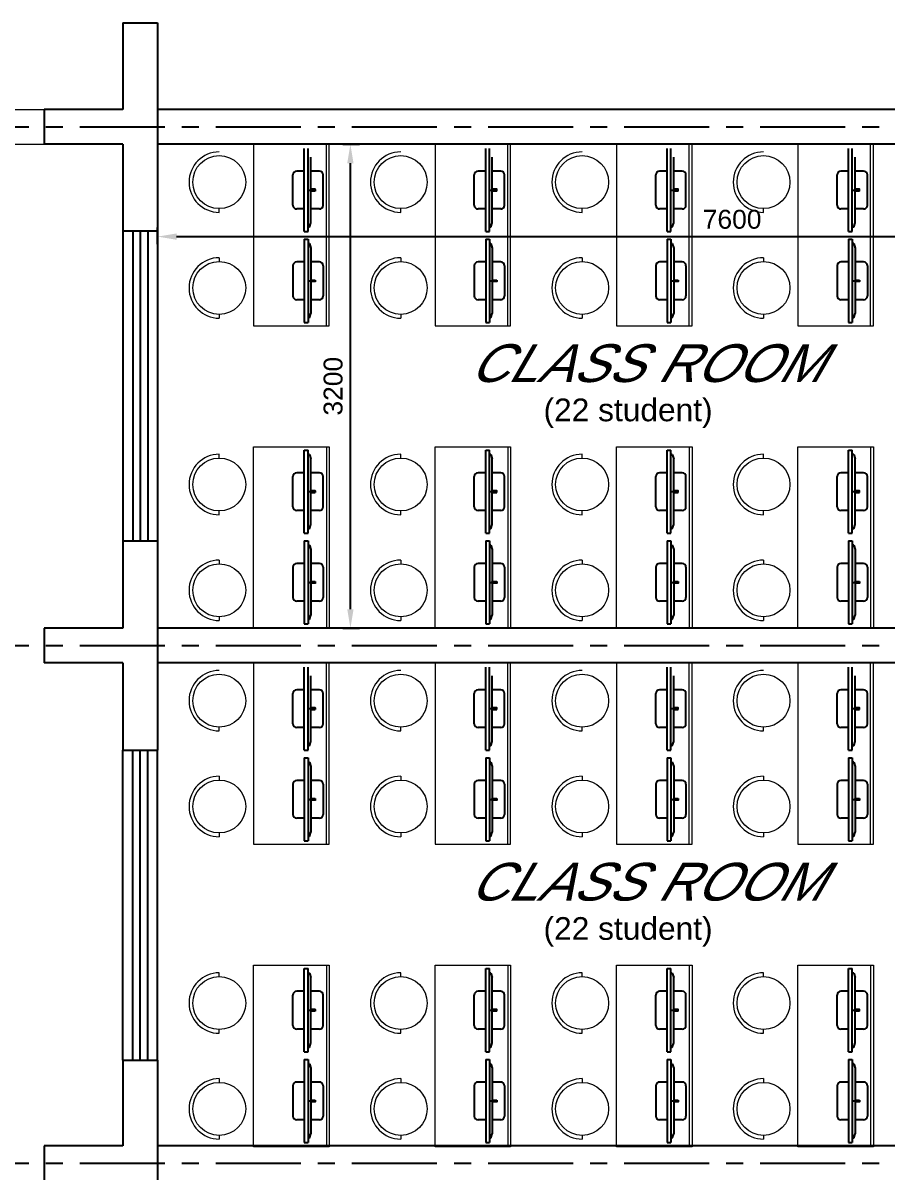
# Model space of a CAD drawing. Extents: x 348043 to 758301, y 133827 to 256568.
# Drawn here: x 584202 to 589917, y 172321 to 179921 of the extents above; entities that cross this region are included whole.
import ezdxf

# ---------------------------------------------------------------- set-up
doc = ezdxf.new("R2010")
doc.units = 0
doc.header["$LTSCALE"] = 900
doc.header["$MEASUREMENT"] = 0
doc.header["$PDMODE"] = 34
doc.linetypes.add('CENTER', pattern=[2, 1.25, -0.25, 0.25, -0.25])
doc.layers.get('DEFPOINTS').update_dxf_attribs({"color": 3, "linetype": 'CONTINUOUS'})
for name, color, linetype in [('2', 7, 'CONTINUOUS'), ('door', 163, 'CONTINUOUS'), ('TEXT', 2, 'CONTINUOUS')]:
    doc.layers.add(name, color=color, linetype=linetype)
doc.styles.add('ROMANS', font='arial.ttf')
doc.dimstyles.new('MSADIM', dxfattribs={"dimscale": 50, "dimtxt": 2.5, "dimasz": 2.5, "dimexe": 1.2, "dimexo": 1, "dimgap": 1, "dimtad": 1, "dimdec": 0, "dimzin": 1, "dimdsep": 46, "dimtxsty": 'ROMANS', "dimcen": 0, "dimclrd": 3, "dimclrt": 6, "dimadec": 0, "dimazin": 0, "dimtfac": 1, "dimtdec": 0, "dimtofl": 0, "dimtmove": 0, "dimatfit": 3, "dimfxl": 1, "dimtvp": 0.1, "dimtolj": 1, "dimtzin": 1, "dimarcsym": 0})

# ---------------------------------------------------------------- blocks, each defined once
blk = doc.blocks.new('*D118')
at = {"layer": 'DEFPOINTS', "color": 0, "lineweight": 50, "ltscale": 1.25}
for p in [(592692.8, 178508), (585092.8, 177520.9), (592692.8, 177520.9)]:
    blk.add_point(p, dxfattribs=at)
at = {"layer": 'door', "color": 0, "lineweight": -2, "ltscale": 1.25}
for p, q in [((585092.8, 178458), (585092.8, 178568)), ((592692.8, 178458), (592692.8, 178568))]:
    blk.add_line(p, q, dxfattribs=at)
at = {"layer": 'door', "color": 3, "lineweight": -2, "ltscale": 1.25}
blk.add_line((585217.8, 178508), (592567.8, 178508), dxfattribs=at)
at = {"layer": 'door', "color": 3, "lineweight": 50, "ltscale": 1.25}
for points in [[(585217.8, 178528.8), (585217.8, 178487.2), (585092.8, 178508)], [(592567.8, 178528.8), (592567.8, 178487.2), (592692.8, 178508)]]:
    blk.add_solid(points, dxfattribs=at)
at = {"layer": 'door', "color": 6, "lineweight": 50, "ltscale": 1.25, "insert": (588892.8, 178621.8), "char_height": 125, "attachment_point": 5, "style": 'ROMANS'}
blk.add_mtext('\\A1;7600', dxfattribs=at)
blk = doc.blocks.new('*D119')
at = {"layer": 'DEFPOINTS', "color": 0, "lineweight": 50, "ltscale": 1.25}
for p in [(586227.8, 179118.4), (586368, 179118.4), (586227.8, 175918.4)]:
    blk.add_point(p, dxfattribs=at)
at = {"layer": 'door', "color": 0, "lineweight": -2, "ltscale": 1.25}
for p, q in [((586318, 179118.4), (586428, 179118.4)), ((586318, 175918.4), (586428, 175918.4))]:
    blk.add_line(p, q, dxfattribs=at)
at = {"layer": 'door', "color": 3, "lineweight": -2, "ltscale": 1.25}
blk.add_line((586368, 176043.4), (586368, 178993.4), dxfattribs=at)
at = {"layer": 'door', "color": 3, "lineweight": 50, "ltscale": 1.25}
for points in [[(586347.2, 178993.4), (586388.8, 178993.4), (586368, 179118.4)], [(586347.2, 176043.4), (586388.8, 176043.4), (586368, 175918.4)]]:
    blk.add_solid(points, dxfattribs=at)
at = {"layer": 'door', "color": 6, "lineweight": 50, "ltscale": 1.25, "insert": (586254.1, 177518.4), "char_height": 125, "attachment_point": 5, "rotation": 90, "style": 'ROMANS'}
blk.add_mtext('\\A1;3200', dxfattribs=at)

msp = doc.modelspace()

# ---------------------------------------------------------------- linework, layer by layer
at = {"layer": '2', "color": 30, "linetype": 'Continuous'}
for p, q in [((586062.9, 178540.7), (586062.9, 179090.7)), ((586087.6, 178540.7), (586087.6, 179090.7)), ((587262.9, 178540.7), (587262.9, 179090.7)), ((587287.6, 178540.7), (587287.6, 179090.7)), ((588462.9, 178540.7), (588462.9, 179090.7)), ((588487.6, 178540.7), (588487.6, 179090.7)), ((589662.9, 178540.7), (589662.9, 179090.7)), ((589687.6, 178540.7), (589687.6, 179090.7)), ((586106.2, 178599), (586106.2, 179032.4)), ((587306.2, 178599), (587306.2, 179032.4)), ((588506.2, 178599), (588506.2, 179032.4)), ((589706.2, 178599), (589706.2, 179032.4)), ((585987.6, 178715.7), (585987.6, 178915.7)), ((586062.9, 178940.7), (586012.6, 178940.7)), ((586162.6, 178940.7), (586106.2, 178940.7)), ((586187.6, 178715.7), (586187.6, 178915.7)), ((587187.6, 178715.7), (587187.6, 178915.7)), ((587262.9, 178940.7), (587212.6, 178940.7)), ((587362.6, 178940.7), (587306.2, 178940.7)), ((587387.6, 178715.7), (587387.6, 178915.7)), ((588387.6, 178715.7), (588387.6, 178915.7)), ((588462.9, 178940.7), (588412.6, 178940.7)), ((588562.6, 178940.7), (588506.2, 178940.7)), ((588587.6, 178715.7), (588587.6, 178915.7)), ((589587.6, 178715.7), (589587.6, 178915.7)), ((589662.9, 178940.7), (589612.6, 178940.7)), ((589762.6, 178940.7), (589706.2, 178940.7)), ((589787.6, 178715.7), (589787.6, 178915.7)), ((586087.6, 178815.7), (586140.8, 178815.7)), ((586087.6, 178690.7), (586087.6, 178815.7)), ((587287.6, 178815.7), (587340.8, 178815.7)), ((587287.6, 178690.7), (587287.6, 178815.7)), ((588487.6, 178815.7), (588540.8, 178815.7)), ((588487.6, 178690.7), (588487.6, 178815.7)), ((589687.6, 178815.7), (589740.8, 178815.7)), ((589687.6, 178690.7), (589687.6, 178815.7)), ((586062.9, 178690.7), (586012.6, 178690.7)), ((586162.6, 178690.7), (586106.2, 178690.7)), ((587262.9, 178690.7), (587212.6, 178690.7)), ((587362.6, 178690.7), (587306.2, 178690.7)), ((588462.9, 178690.7), (588412.6, 178690.7)), ((588562.6, 178690.7), (588506.2, 178690.7)), ((589662.9, 178690.7), (589612.6, 178690.7)), ((589762.6, 178690.7), (589706.2, 178690.7)), ((586062.9, 178540.7), (586087.6, 178540.7)), ((586096.9, 178569.9), (586087.6, 178569.9)), ((586096.9, 178569.9), (586106.2, 178599)), ((587262.9, 178540.7), (587287.6, 178540.7)), ((587296.9, 178569.9), (587287.6, 178569.9)), ((587296.9, 178569.9), (587306.2, 178599)), ((588462.9, 178540.7), (588487.6, 178540.7)), ((588496.9, 178569.9), (588487.6, 178569.9)), ((588496.9, 178569.9), (588506.2, 178599)), ((589662.9, 178540.7), (589687.6, 178540.7)), ((589696.9, 178569.9), (589687.6, 178569.9)), ((589696.9, 178569.9), (589706.2, 178599)), ((586062.9, 178490.7), (586062.9, 177940.7)), ((586062.9, 178490.7), (586087.6, 178490.7)), ((586087.6, 178490.7), (586087.6, 177940.7)), ((586096.9, 178461.6), (586087.6, 178461.6)), ((586096.9, 178461.6), (586106.2, 178432.4)), ((587262.9, 178490.7), (587262.9, 177940.7)), ((587262.9, 178490.7), (587287.6, 178490.7)), ((587287.6, 178490.7), (587287.6, 177940.7)), ((587296.9, 178461.6), (587287.6, 178461.6)), ((587296.9, 178461.6), (587306.2, 178432.4)), ((588462.9, 178490.7), (588462.9, 177940.7)), ((588462.9, 178490.7), (588487.6, 178490.7)), ((588487.6, 178490.7), (588487.6, 177940.7)), ((588496.9, 178461.6), (588487.6, 178461.6)), ((588496.9, 178461.6), (588506.2, 178432.4)), ((589662.9, 178490.7), (589662.9, 177940.7)), ((589662.9, 178490.7), (589687.6, 178490.7)), ((589687.6, 178490.7), (589687.6, 177940.7)), ((589696.9, 178461.6), (589687.6, 178461.6)), ((589696.9, 178461.6), (589706.2, 178432.4)), ((586106.2, 178432.4), (586106.2, 177999)), ((587306.2, 178432.4), (587306.2, 177999)), ((588506.2, 178432.4), (588506.2, 177999)), ((589706.2, 178432.4), (589706.2, 177999)), ((585987.6, 178315.7), (585987.6, 178115.7)), ((586062.9, 178340.7), (586012.6, 178340.7)), ((586087.6, 178340.7), (586087.6, 178215.7)), ((586162.6, 178340.7), (586106.2, 178340.7)), ((586187.6, 178315.7), (586187.6, 178115.7)), ((587187.6, 178315.7), (587187.6, 178115.7)), ((587262.9, 178340.7), (587212.6, 178340.7)), ((587287.6, 178340.7), (587287.6, 178215.7)), ((587362.6, 178340.7), (587306.2, 178340.7)), ((587387.6, 178315.7), (587387.6, 178115.7)), ((588387.6, 178315.7), (588387.6, 178115.7)), ((588462.9, 178340.7), (588412.6, 178340.7)), ((588487.6, 178340.7), (588487.6, 178215.7)), ((588562.6, 178340.7), (588506.2, 178340.7)), ((588587.6, 178315.7), (588587.6, 178115.7)), ((589587.6, 178315.7), (589587.6, 178115.7)), ((589662.9, 178340.7), (589612.6, 178340.7)), ((589687.6, 178340.7), (589687.6, 178215.7)), ((589762.6, 178340.7), (589706.2, 178340.7)), ((589787.6, 178315.7), (589787.6, 178115.7)), ((586087.6, 178215.7), (586140.8, 178215.7)), ((587287.6, 178215.7), (587340.8, 178215.7)), ((588487.6, 178215.7), (588540.8, 178215.7)), ((589687.6, 178215.7), (589740.8, 178215.7)), ((586062.9, 178090.7), (586012.6, 178090.7)), ((586162.6, 178090.7), (586106.2, 178090.7)), ((587262.9, 178090.7), (587212.6, 178090.7)), ((587362.6, 178090.7), (587306.2, 178090.7)), ((588462.9, 178090.7), (588412.6, 178090.7)), ((588562.6, 178090.7), (588506.2, 178090.7)), ((589662.9, 178090.7), (589612.6, 178090.7)), ((589762.6, 178090.7), (589706.2, 178090.7)), ((586096.9, 177969.9), (586106.2, 177999)), ((587296.9, 177969.9), (587306.2, 177999)), ((588496.9, 177969.9), (588506.2, 177999)), ((589696.9, 177969.9), (589706.2, 177999)), ((586062.9, 177940.7), (586087.6, 177940.7)), ((586096.9, 177969.9), (586087.6, 177969.9)), ((587262.9, 177940.7), (587287.6, 177940.7)), ((587296.9, 177969.9), (587287.6, 177969.9)), ((588462.9, 177940.7), (588487.6, 177940.7)), ((588496.9, 177969.9), (588487.6, 177969.9)), ((589662.9, 177940.7), (589687.6, 177940.7)), ((589696.9, 177969.9), (589687.6, 177969.9)), ((586062.9, 176546.1), (586062.9, 177096.1)), ((586062.9, 177096.1), (586087.6, 177096.1)), ((586087.6, 176546.1), (586087.6, 177096.1)), ((587262.9, 176546.1), (587262.9, 177096.1)), ((587262.9, 177096.1), (587287.6, 177096.1)), ((587287.6, 176546.1), (587287.6, 177096.1)), ((588462.9, 176546.1), (588462.9, 177096.1)), ((588462.9, 177096.1), (588487.6, 177096.1)), ((588487.6, 176546.1), (588487.6, 177096.1)), ((589662.9, 176546.1), (589662.9, 177096.1)), ((589662.9, 177096.1), (589687.6, 177096.1)), ((589687.6, 176546.1), (589687.6, 177096.1)), ((586096.9, 177067), (586087.6, 177067)), ((586096.9, 177067), (586106.2, 177037.8)), ((586106.2, 176604.4), (586106.2, 177037.8)), ((587296.9, 177067), (587287.6, 177067)), ((587296.9, 177067), (587306.2, 177037.8)), ((587306.2, 176604.4), (587306.2, 177037.8)), ((588496.9, 177067), (588487.6, 177067)), ((588496.9, 177067), (588506.2, 177037.8)), ((588506.2, 176604.4), (588506.2, 177037.8)), ((589696.9, 177067), (589687.6, 177067)), ((589696.9, 177067), (589706.2, 177037.8)), ((589706.2, 176604.4), (589706.2, 177037.8)), ((586062.9, 176946.1), (586012.6, 176946.1)), ((586162.6, 176946.1), (586106.2, 176946.1)), ((587262.9, 176946.1), (587212.6, 176946.1)), ((587362.6, 176946.1), (587306.2, 176946.1)), ((588462.9, 176946.1), (588412.6, 176946.1)), ((588562.6, 176946.1), (588506.2, 176946.1)), ((589662.9, 176946.1), (589612.6, 176946.1)), ((589762.6, 176946.1), (589706.2, 176946.1)), ((585987.6, 176721.1), (585987.6, 176921.1)), ((586187.6, 176721.1), (586187.6, 176921.1)), ((587187.6, 176721.1), (587187.6, 176921.1)), ((587387.6, 176721.1), (587387.6, 176921.1)), ((588387.6, 176721.1), (588387.6, 176921.1)), ((588587.6, 176721.1), (588587.6, 176921.1)), ((589587.6, 176721.1), (589587.6, 176921.1)), ((589787.6, 176721.1), (589787.6, 176921.1)), ((586087.6, 176821.1), (586140.8, 176821.1)), ((586087.6, 176696.1), (586087.6, 176821.1)), ((587287.6, 176821.1), (587340.8, 176821.1)), ((587287.6, 176696.1), (587287.6, 176821.1)), ((588487.6, 176821.1), (588540.8, 176821.1)), ((588487.6, 176696.1), (588487.6, 176821.1)), ((589687.6, 176821.1), (589740.8, 176821.1)), ((589687.6, 176696.1), (589687.6, 176821.1)), ((586062.9, 176696.1), (586012.6, 176696.1)), ((586162.6, 176696.1), (586106.2, 176696.1)), ((587262.9, 176696.1), (587212.6, 176696.1)), ((587362.6, 176696.1), (587306.2, 176696.1)), ((588462.9, 176696.1), (588412.6, 176696.1)), ((588562.6, 176696.1), (588506.2, 176696.1)), ((589662.9, 176696.1), (589612.6, 176696.1)), ((589762.6, 176696.1), (589706.2, 176696.1)), ((586096.9, 176575.3), (586087.6, 176575.3)), ((586096.9, 176575.3), (586106.2, 176604.4)), ((587296.9, 176575.3), (587287.6, 176575.3)), ((587296.9, 176575.3), (587306.2, 176604.4)), ((588496.9, 176575.3), (588487.6, 176575.3)), ((588496.9, 176575.3), (588506.2, 176604.4)), ((589696.9, 176575.3), (589687.6, 176575.3)), ((589696.9, 176575.3), (589706.2, 176604.4)), ((586062.9, 176546.1), (586087.6, 176546.1)), ((586062.9, 176496.1), (586062.9, 175946.1)), ((586062.9, 176496.1), (586087.6, 176496.1)), ((586087.6, 176496.1), (586087.6, 175946.1)), ((587262.9, 176546.1), (587287.6, 176546.1)), ((587262.9, 176496.1), (587262.9, 175946.1)), ((587262.9, 176496.1), (587287.6, 176496.1)), ((587287.6, 176496.1), (587287.6, 175946.1)), ((588462.9, 176546.1), (588487.6, 176546.1)), ((588462.9, 176496.1), (588462.9, 175946.1)), ((588462.9, 176496.1), (588487.6, 176496.1)), ((588487.6, 176496.1), (588487.6, 175946.1)), ((589662.9, 176546.1), (589687.6, 176546.1)), ((589662.9, 176496.1), (589662.9, 175946.1)), ((589662.9, 176496.1), (589687.6, 176496.1)), ((589687.6, 176496.1), (589687.6, 175946.1)), ((586096.9, 176467), (586087.6, 176467)), ((586096.9, 176467), (586106.2, 176437.8)), ((586106.2, 176437.8), (586106.2, 176004.4)), ((587296.9, 176467), (587287.6, 176467)), ((587296.9, 176467), (587306.2, 176437.8)), ((587306.2, 176437.8), (587306.2, 176004.4)), ((588496.9, 176467), (588487.6, 176467)), ((588496.9, 176467), (588506.2, 176437.8)), ((588506.2, 176437.8), (588506.2, 176004.4)), ((589696.9, 176467), (589687.6, 176467)), ((589696.9, 176467), (589706.2, 176437.8)), ((589706.2, 176437.8), (589706.2, 176004.4)), ((585987.6, 176321.1), (585987.6, 176121.1)), ((586062.9, 176346.1), (586012.6, 176346.1)), ((586087.6, 176346.1), (586087.6, 176221.1)), ((586162.6, 176346.1), (586106.2, 176346.1)), ((586187.6, 176321.1), (586187.6, 176121.1)), ((587187.6, 176321.1), (587187.6, 176121.1)), ((587262.9, 176346.1), (587212.6, 176346.1)), ((587287.6, 176346.1), (587287.6, 176221.1)), ((587362.6, 176346.1), (587306.2, 176346.1)), ((587387.6, 176321.1), (587387.6, 176121.1)), ((588387.6, 176321.1), (588387.6, 176121.1)), ((588462.9, 176346.1), (588412.6, 176346.1)), ((588487.6, 176346.1), (588487.6, 176221.1)), ((588562.6, 176346.1), (588506.2, 176346.1)), ((588587.6, 176321.1), (588587.6, 176121.1)), ((589587.6, 176321.1), (589587.6, 176121.1)), ((589662.9, 176346.1), (589612.6, 176346.1)), ((589687.6, 176346.1), (589687.6, 176221.1)), ((589762.6, 176346.1), (589706.2, 176346.1)), ((589787.6, 176321.1), (589787.6, 176121.1)), ((586087.6, 176221.1), (586140.8, 176221.1)), ((587287.6, 176221.1), (587340.8, 176221.1)), ((588487.6, 176221.1), (588540.8, 176221.1)), ((589687.6, 176221.1), (589740.8, 176221.1)), ((586062.9, 176096.1), (586012.6, 176096.1)), ((586162.6, 176096.1), (586106.2, 176096.1)), ((587262.9, 176096.1), (587212.6, 176096.1)), ((587362.6, 176096.1), (587306.2, 176096.1)), ((588462.9, 176096.1), (588412.6, 176096.1)), ((588562.6, 176096.1), (588506.2, 176096.1)), ((589662.9, 176096.1), (589612.6, 176096.1)), ((589762.6, 176096.1), (589706.2, 176096.1)), ((586062.9, 175946.1), (586087.6, 175946.1)), ((586096.9, 175975.3), (586087.6, 175975.3)), ((586096.9, 175975.3), (586106.2, 176004.4)), ((587262.9, 175946.1), (587287.6, 175946.1)), ((587296.9, 175975.3), (587287.6, 175975.3)), ((587296.9, 175975.3), (587306.2, 176004.4)), ((588462.9, 175946.1), (588487.6, 175946.1)), ((588496.9, 175975.3), (588487.6, 175975.3)), ((588496.9, 175975.3), (588506.2, 176004.4)), ((589662.9, 175946.1), (589687.6, 175946.1)), ((589696.9, 175975.3), (589687.6, 175975.3)), ((589696.9, 175975.3), (589706.2, 176004.4)), ((586062.9, 175110.7), (586062.9, 175660.7)), ((586087.6, 175110.7), (586087.6, 175660.7)), ((587262.9, 175110.7), (587262.9, 175660.7)), ((587287.6, 175110.7), (587287.6, 175660.7)), ((588462.9, 175110.7), (588462.9, 175660.7)), ((588487.6, 175110.7), (588487.6, 175660.7)), ((589662.9, 175110.7), (589662.9, 175660.7)), ((589687.6, 175110.7), (589687.6, 175660.7)), ((586106.2, 175169), (586106.2, 175602.4)), ((587306.2, 175169), (587306.2, 175602.4)), ((588506.2, 175169), (588506.2, 175602.4)), ((589706.2, 175169), (589706.2, 175602.4)), ((585987.6, 175285.7), (585987.6, 175485.7)), ((586062.9, 175510.7), (586012.6, 175510.7)), ((586162.6, 175510.7), (586106.2, 175510.7)), ((586187.6, 175285.7), (586187.6, 175485.7)), ((587187.6, 175285.7), (587187.6, 175485.7)), ((587262.9, 175510.7), (587212.6, 175510.7)), ((587362.6, 175510.7), (587306.2, 175510.7)), ((587387.6, 175285.7), (587387.6, 175485.7)), ((588387.6, 175285.7), (588387.6, 175485.7)), ((588462.9, 175510.7), (588412.6, 175510.7)), ((588562.6, 175510.7), (588506.2, 175510.7)), ((588587.6, 175285.7), (588587.6, 175485.7)), ((589587.6, 175285.7), (589587.6, 175485.7)), ((589662.9, 175510.7), (589612.6, 175510.7)), ((589762.6, 175510.7), (589706.2, 175510.7)), ((589787.6, 175285.7), (589787.6, 175485.7)), ((586087.6, 175385.7), (586140.8, 175385.7)), ((586087.6, 175260.7), (586087.6, 175385.7)), ((587287.6, 175385.7), (587340.8, 175385.7)), ((587287.6, 175260.7), (587287.6, 175385.7)), ((588487.6, 175385.7), (588540.8, 175385.7)), ((588487.6, 175260.7), (588487.6, 175385.7)), ((589687.6, 175385.7), (589740.8, 175385.7)), ((589687.6, 175260.7), (589687.6, 175385.7)), ((586062.9, 175260.7), (586012.6, 175260.7)), ((586162.6, 175260.7), (586106.2, 175260.7)), ((587262.9, 175260.7), (587212.6, 175260.7)), ((587362.6, 175260.7), (587306.2, 175260.7)), ((588462.9, 175260.7), (588412.6, 175260.7)), ((588562.6, 175260.7), (588506.2, 175260.7)), ((589662.9, 175260.7), (589612.6, 175260.7)), ((589762.6, 175260.7), (589706.2, 175260.7)), ((586062.9, 175110.7), (586087.6, 175110.7)), ((586096.9, 175139.9), (586087.6, 175139.9)), ((586096.9, 175139.9), (586106.2, 175169)), ((587262.9, 175110.7), (587287.6, 175110.7)), ((587296.9, 175139.9), (587287.6, 175139.9)), ((587296.9, 175139.9), (587306.2, 175169)), ((588462.9, 175110.7), (588487.6, 175110.7)), ((588496.9, 175139.9), (588487.6, 175139.9)), ((588496.9, 175139.9), (588506.2, 175169)), ((589662.9, 175110.7), (589687.6, 175110.7)), ((589696.9, 175139.9), (589687.6, 175139.9)), ((589696.9, 175139.9), (589706.2, 175169)), ((586062.9, 175060.7), (586062.9, 174510.7)), ((586062.9, 175060.7), (586087.6, 175060.7)), ((586087.6, 175060.7), (586087.6, 174510.7)), ((586096.9, 175031.6), (586087.6, 175031.6)), ((586096.9, 175031.6), (586106.2, 175002.4)), ((587262.9, 175060.7), (587262.9, 174510.7)), ((587262.9, 175060.7), (587287.6, 175060.7)), ((587287.6, 175060.7), (587287.6, 174510.7)), ((587296.9, 175031.6), (587287.6, 175031.6)), ((587296.9, 175031.6), (587306.2, 175002.4)), ((588462.9, 175060.7), (588462.9, 174510.7)), ((588462.9, 175060.7), (588487.6, 175060.7)), ((588487.6, 175060.7), (588487.6, 174510.7)), ((588496.9, 175031.6), (588487.6, 175031.6)), ((588496.9, 175031.6), (588506.2, 175002.4)), ((589662.9, 175060.7), (589662.9, 174510.7)), ((589662.9, 175060.7), (589687.6, 175060.7)), ((589687.6, 175060.7), (589687.6, 174510.7)), ((589696.9, 175031.6), (589687.6, 175031.6)), ((589696.9, 175031.6), (589706.2, 175002.4)), ((586106.2, 175002.4), (586106.2, 174569)), ((587306.2, 175002.4), (587306.2, 174569)), ((588506.2, 175002.4), (588506.2, 174569)), ((589706.2, 175002.4), (589706.2, 174569)), ((585987.6, 174885.7), (585987.6, 174685.7)), ((586062.9, 174910.7), (586012.6, 174910.7)), ((586087.6, 174910.7), (586087.6, 174785.7)), ((586162.6, 174910.7), (586106.2, 174910.7)), ((586187.6, 174885.7), (586187.6, 174685.7)), ((587187.6, 174885.7), (587187.6, 174685.7)), ((587262.9, 174910.7), (587212.6, 174910.7)), ((587287.6, 174910.7), (587287.6, 174785.7)), ((587362.6, 174910.7), (587306.2, 174910.7)), ((587387.6, 174885.7), (587387.6, 174685.7)), ((588387.6, 174885.7), (588387.6, 174685.7)), ((588462.9, 174910.7), (588412.6, 174910.7)), ((588487.6, 174910.7), (588487.6, 174785.7)), ((588562.6, 174910.7), (588506.2, 174910.7)), ((588587.6, 174885.7), (588587.6, 174685.7)), ((589587.6, 174885.7), (589587.6, 174685.7)), ((589662.9, 174910.7), (589612.6, 174910.7)), ((589687.6, 174910.7), (589687.6, 174785.7)), ((589762.6, 174910.7), (589706.2, 174910.7)), ((589787.6, 174885.7), (589787.6, 174685.7)), ((586087.6, 174785.7), (586140.8, 174785.7)), ((587287.6, 174785.7), (587340.8, 174785.7)), ((588487.6, 174785.7), (588540.8, 174785.7)), ((589687.6, 174785.7), (589740.8, 174785.7)), ((586062.9, 174660.7), (586012.6, 174660.7)), ((586162.6, 174660.7), (586106.2, 174660.7)), ((587262.9, 174660.7), (587212.6, 174660.7)), ((587362.6, 174660.7), (587306.2, 174660.7)), ((588462.9, 174660.7), (588412.6, 174660.7)), ((588562.6, 174660.7), (588506.2, 174660.7)), ((589662.9, 174660.7), (589612.6, 174660.7)), ((589762.6, 174660.7), (589706.2, 174660.7)), ((586062.9, 174510.7), (586087.6, 174510.7)), ((586096.9, 174539.9), (586087.6, 174539.9)), ((586096.9, 174539.9), (586106.2, 174569)), ((587262.9, 174510.7), (587287.6, 174510.7)), ((587296.9, 174539.9), (587287.6, 174539.9)), ((587296.9, 174539.9), (587306.2, 174569)), ((588462.9, 174510.7), (588487.6, 174510.7)), ((588496.9, 174539.9), (588487.6, 174539.9)), ((588496.9, 174539.9), (588506.2, 174569)), ((589662.9, 174510.7), (589687.6, 174510.7)), ((589696.9, 174539.9), (589687.6, 174539.9)), ((589696.9, 174539.9), (589706.2, 174569)), ((586062.9, 173116.1), (586062.9, 173666.1)), ((586062.9, 173666.1), (586087.6, 173666.1)), ((586087.6, 173116.1), (586087.6, 173666.1)), ((587262.9, 173116.1), (587262.9, 173666.1)), ((587262.9, 173666.1), (587287.6, 173666.1)), ((587287.6, 173116.1), (587287.6, 173666.1)), ((588462.9, 173116.1), (588462.9, 173666.1)), ((588462.9, 173666.1), (588487.6, 173666.1)), ((588487.6, 173116.1), (588487.6, 173666.1)), ((589662.9, 173116.1), (589662.9, 173666.1)), ((589662.9, 173666.1), (589687.6, 173666.1)), ((589687.6, 173116.1), (589687.6, 173666.1)), ((586096.9, 173637), (586087.6, 173637)), ((586096.9, 173637), (586106.2, 173607.8)), ((586106.2, 173174.4), (586106.2, 173607.8)), ((587296.9, 173637), (587287.6, 173637)), ((587296.9, 173637), (587306.2, 173607.8)), ((587306.2, 173174.4), (587306.2, 173607.8)), ((588496.9, 173637), (588487.6, 173637)), ((588496.9, 173637), (588506.2, 173607.8)), ((588506.2, 173174.4), (588506.2, 173607.8)), ((589696.9, 173637), (589687.6, 173637)), ((589696.9, 173637), (589706.2, 173607.8)), ((589706.2, 173174.4), (589706.2, 173607.8)), ((586062.9, 173516.1), (586012.6, 173516.1)), ((586162.6, 173516.1), (586106.2, 173516.1)), ((587262.9, 173516.1), (587212.6, 173516.1)), ((587362.6, 173516.1), (587306.2, 173516.1)), ((588462.9, 173516.1), (588412.6, 173516.1)), ((588562.6, 173516.1), (588506.2, 173516.1)), ((589662.9, 173516.1), (589612.6, 173516.1)), ((589762.6, 173516.1), (589706.2, 173516.1)), ((585987.6, 173291.1), (585987.6, 173491.1)), ((586187.6, 173291.1), (586187.6, 173491.1)), ((587187.6, 173291.1), (587187.6, 173491.1)), ((587387.6, 173291.1), (587387.6, 173491.1)), ((588387.6, 173291.1), (588387.6, 173491.1)), ((588587.6, 173291.1), (588587.6, 173491.1)), ((589587.6, 173291.1), (589587.6, 173491.1)), ((589787.6, 173291.1), (589787.6, 173491.1)), ((586087.6, 173391.1), (586140.8, 173391.1)), ((586087.6, 173266.1), (586087.6, 173391.1)), ((587287.6, 173391.1), (587340.8, 173391.1)), ((587287.6, 173266.1), (587287.6, 173391.1)), ((588487.6, 173391.1), (588540.8, 173391.1)), ((588487.6, 173266.1), (588487.6, 173391.1)), ((589687.6, 173391.1), (589740.8, 173391.1)), ((589687.6, 173266.1), (589687.6, 173391.1)), ((586062.9, 173266.1), (586012.6, 173266.1)), ((586162.6, 173266.1), (586106.2, 173266.1)), ((587262.9, 173266.1), (587212.6, 173266.1)), ((587362.6, 173266.1), (587306.2, 173266.1)), ((588462.9, 173266.1), (588412.6, 173266.1)), ((588562.6, 173266.1), (588506.2, 173266.1)), ((589662.9, 173266.1), (589612.6, 173266.1)), ((589762.6, 173266.1), (589706.2, 173266.1)), ((586096.9, 173145.3), (586087.6, 173145.3)), ((586096.9, 173145.3), (586106.2, 173174.4)), ((587296.9, 173145.3), (587287.6, 173145.3)), ((587296.9, 173145.3), (587306.2, 173174.4)), ((588496.9, 173145.3), (588487.6, 173145.3)), ((588496.9, 173145.3), (588506.2, 173174.4)), ((589696.9, 173145.3), (589687.6, 173145.3)), ((589696.9, 173145.3), (589706.2, 173174.4)), ((586062.9, 173116.1), (586087.6, 173116.1)), ((586062.9, 173066.1), (586062.9, 172516.1)), ((586062.9, 173066.1), (586087.6, 173066.1)), ((586087.6, 173066.1), (586087.6, 172516.1)), ((587262.9, 173116.1), (587287.6, 173116.1)), ((587262.9, 173066.1), (587262.9, 172516.1)), ((587262.9, 173066.1), (587287.6, 173066.1)), ((587287.6, 173066.1), (587287.6, 172516.1)), ((588462.9, 173116.1), (588487.6, 173116.1)), ((588462.9, 173066.1), (588462.9, 172516.1)), ((588462.9, 173066.1), (588487.6, 173066.1)), ((588487.6, 173066.1), (588487.6, 172516.1)), ((589662.9, 173116.1), (589687.6, 173116.1)), ((589662.9, 173066.1), (589662.9, 172516.1)), ((589662.9, 173066.1), (589687.6, 173066.1)), ((589687.6, 173066.1), (589687.6, 172516.1)), ((586096.9, 173037), (586087.6, 173037)), ((586096.9, 173037), (586106.2, 173007.8)), ((586106.2, 173007.8), (586106.2, 172574.4)), ((587296.9, 173037), (587287.6, 173037)), ((587296.9, 173037), (587306.2, 173007.8)), ((587306.2, 173007.8), (587306.2, 172574.4)), ((588496.9, 173037), (588487.6, 173037)), ((588496.9, 173037), (588506.2, 173007.8)), ((588506.2, 173007.8), (588506.2, 172574.4)), ((589696.9, 173037), (589687.6, 173037)), ((589696.9, 173037), (589706.2, 173007.8)), ((589706.2, 173007.8), (589706.2, 172574.4)), ((586062.9, 172916.1), (586012.6, 172916.1)), ((586087.6, 172916.1), (586087.6, 172791.1)), ((586162.6, 172916.1), (586106.2, 172916.1)), ((587262.9, 172916.1), (587212.6, 172916.1)), ((587287.6, 172916.1), (587287.6, 172791.1)), ((587362.6, 172916.1), (587306.2, 172916.1)), ((588462.9, 172916.1), (588412.6, 172916.1)), ((588487.6, 172916.1), (588487.6, 172791.1)), ((588562.6, 172916.1), (588506.2, 172916.1)), ((589662.9, 172916.1), (589612.6, 172916.1)), ((589687.6, 172916.1), (589687.6, 172791.1)), ((589762.6, 172916.1), (589706.2, 172916.1)), ((585987.6, 172891.1), (585987.6, 172691.1)), ((586187.6, 172891.1), (586187.6, 172691.1)), ((587187.6, 172891.1), (587187.6, 172691.1)), ((587387.6, 172891.1), (587387.6, 172691.1)), ((588387.6, 172891.1), (588387.6, 172691.1)), ((588587.6, 172891.1), (588587.6, 172691.1)), ((589587.6, 172891.1), (589587.6, 172691.1)), ((589787.6, 172891.1), (589787.6, 172691.1)), ((586087.6, 172791.1), (586140.8, 172791.1)), ((587287.6, 172791.1), (587340.8, 172791.1)), ((588487.6, 172791.1), (588540.8, 172791.1)), ((589687.6, 172791.1), (589740.8, 172791.1)), ((586062.9, 172666.1), (586012.6, 172666.1)), ((586162.6, 172666.1), (586106.2, 172666.1)), ((587262.9, 172666.1), (587212.6, 172666.1)), ((587362.6, 172666.1), (587306.2, 172666.1)), ((588462.9, 172666.1), (588412.6, 172666.1)), ((588562.6, 172666.1), (588506.2, 172666.1)), ((589662.9, 172666.1), (589612.6, 172666.1)), ((589762.6, 172666.1), (589706.2, 172666.1)), ((586096.9, 172545.3), (586087.6, 172545.3)), ((586096.9, 172545.3), (586106.2, 172574.4)), ((587296.9, 172545.3), (587287.6, 172545.3)), ((587296.9, 172545.3), (587306.2, 172574.4)), ((588496.9, 172545.3), (588487.6, 172545.3)), ((588496.9, 172545.3), (588506.2, 172574.4)), ((589696.9, 172545.3), (589687.6, 172545.3)), ((589696.9, 172545.3), (589706.2, 172574.4)), ((586062.9, 172516.1), (586087.6, 172516.1)), ((587262.9, 172516.1), (587287.6, 172516.1)), ((588462.9, 172516.1), (588487.6, 172516.1)), ((589662.9, 172516.1), (589687.6, 172516.1))]:
    msp.add_line(p, q, dxfattribs=at)
for points in [[(586135.9, 178810.7), (586135.9, 178820.7), (586106.2, 178820.7), (586106.2, 178810.7)], [(587335.9, 178810.7), (587335.9, 178820.7), (587306.2, 178820.7), (587306.2, 178810.7)], [(588535.9, 178810.7), (588535.9, 178820.7), (588506.2, 178820.7), (588506.2, 178810.7)], [(589735.9, 178810.7), (589735.9, 178820.7), (589706.2, 178820.7), (589706.2, 178810.7)], [(586135.9, 178220.8), (586135.9, 178210.8), (586106.2, 178210.8), (586106.2, 178220.8)], [(587335.9, 178220.8), (587335.9, 178210.8), (587306.2, 178210.8), (587306.2, 178220.8)], [(588535.9, 178220.8), (588535.9, 178210.8), (588506.2, 178210.8), (588506.2, 178220.8)], [(589735.9, 178220.8), (589735.9, 178210.8), (589706.2, 178210.8), (589706.2, 178220.8)], [(586135.9, 176816.1), (586135.9, 176826.1), (586106.2, 176826.1), (586106.2, 176816.1)], [(587335.9, 176816.1), (587335.9, 176826.1), (587306.2, 176826.1), (587306.2, 176816.1)], [(588535.9, 176816.1), (588535.9, 176826.1), (588506.2, 176826.1), (588506.2, 176816.1)], [(589735.9, 176816.1), (589735.9, 176826.1), (589706.2, 176826.1), (589706.2, 176816.1)], [(586135.9, 176226.2), (586135.9, 176216.2), (586106.2, 176216.2), (586106.2, 176226.2)], [(587335.9, 176226.2), (587335.9, 176216.2), (587306.2, 176216.2), (587306.2, 176226.2)], [(588535.9, 176226.2), (588535.9, 176216.2), (588506.2, 176216.2), (588506.2, 176226.2)], [(589735.9, 176226.2), (589735.9, 176216.2), (589706.2, 176216.2), (589706.2, 176226.2)], [(586135.9, 175380.7), (586135.9, 175390.7), (586106.2, 175390.7), (586106.2, 175380.7)], [(587335.9, 175380.7), (587335.9, 175390.7), (587306.2, 175390.7), (587306.2, 175380.7)], [(588535.9, 175380.7), (588535.9, 175390.7), (588506.2, 175390.7), (588506.2, 175380.7)], [(589735.9, 175380.7), (589735.9, 175390.7), (589706.2, 175390.7), (589706.2, 175380.7)], [(586135.9, 174790.8), (586135.9, 174780.8), (586106.2, 174780.8), (586106.2, 174790.8)], [(587335.9, 174790.8), (587335.9, 174780.8), (587306.2, 174780.8), (587306.2, 174790.8)], [(588535.9, 174790.8), (588535.9, 174780.8), (588506.2, 174780.8), (588506.2, 174790.8)], [(589735.9, 174790.8), (589735.9, 174780.8), (589706.2, 174780.8), (589706.2, 174790.8)], [(586135.9, 173386.1), (586135.9, 173396.1), (586106.2, 173396.1), (586106.2, 173386.1)], [(587335.9, 173386.1), (587335.9, 173396.1), (587306.2, 173396.1), (587306.2, 173386.1)], [(588535.9, 173386.1), (588535.9, 173396.1), (588506.2, 173396.1), (588506.2, 173386.1)], [(589735.9, 173386.1), (589735.9, 173396.1), (589706.2, 173396.1), (589706.2, 173386.1)], [(586135.9, 172796.2), (586135.9, 172786.2), (586106.2, 172786.2), (586106.2, 172796.2)], [(587335.9, 172796.2), (587335.9, 172786.2), (587306.2, 172786.2), (587306.2, 172796.2)], [(588535.9, 172796.2), (588535.9, 172786.2), (588506.2, 172786.2), (588506.2, 172796.2)], [(589735.9, 172796.2), (589735.9, 172786.2), (589706.2, 172786.2), (589706.2, 172796.2)]]:
    msp.add_lwpolyline(points, close=True, dxfattribs=at)
for centre, start, end in [((586012.6, 178915.7), 90, 180), ((586162.6, 178915.7), 360, 90), ((587212.6, 178915.7), 90, 180), ((587362.6, 178915.7), 360, 90), ((588412.6, 178915.7), 90, 180), ((588562.6, 178915.7), 360, 90), ((589612.6, 178915.7), 90, 180), ((589762.6, 178915.7), 360, 90), ((586012.6, 178715.7), 180, 270), ((586162.6, 178715.7), 270, 360), ((587212.6, 178715.7), 180, 270), ((587362.6, 178715.7), 270, 360), ((588412.6, 178715.7), 180, 270), ((588562.6, 178715.7), 270, 360), ((589612.6, 178715.7), 180, 270), ((589762.6, 178715.7), 270, 360), ((586012.6, 178315.7), 90, 180), ((586162.6, 178315.7), 0, 90), ((587212.6, 178315.7), 90, 180), ((587362.6, 178315.7), 0, 90), ((588412.6, 178315.7), 90, 180), ((588562.6, 178315.7), 0, 90), ((589612.6, 178315.7), 90, 180), ((589762.6, 178315.7), 0, 90), ((586012.6, 178115.7), 180, 270), ((586162.6, 178115.7), 270, 0), ((587212.6, 178115.7), 180, 270), ((587362.6, 178115.7), 270, 0), ((588412.6, 178115.7), 180, 270), ((588562.6, 178115.7), 270, 0), ((589612.6, 178115.7), 180, 270), ((589762.6, 178115.7), 270, 0), ((586012.6, 176921.1), 90, 180), ((586162.6, 176921.1), 360, 90), ((587212.6, 176921.1), 90, 180), ((587362.6, 176921.1), 360, 90), ((588412.6, 176921.1), 90, 180), ((588562.6, 176921.1), 360, 90), ((589612.6, 176921.1), 90, 180), ((589762.6, 176921.1), 360, 90), ((586012.6, 176721.1), 180, 270), ((586162.6, 176721.1), 270, 360), ((587212.6, 176721.1), 180, 270), ((587362.6, 176721.1), 270, 360), ((588412.6, 176721.1), 180, 270), ((588562.6, 176721.1), 270, 360), ((589612.6, 176721.1), 180, 270), ((589762.6, 176721.1), 270, 360), ((586012.6, 176321.1), 90, 180), ((586162.6, 176321.1), 0, 90), ((587212.6, 176321.1), 90, 180), ((587362.6, 176321.1), 0, 90), ((588412.6, 176321.1), 90, 180), ((588562.6, 176321.1), 0, 90), ((589612.6, 176321.1), 90, 180), ((589762.6, 176321.1), 0, 90), ((586012.6, 176121.1), 180, 270), ((586162.6, 176121.1), 270, 0), ((587212.6, 176121.1), 180, 270), ((587362.6, 176121.1), 270, 0), ((588412.6, 176121.1), 180, 270), ((588562.6, 176121.1), 270, 0), ((589612.6, 176121.1), 180, 270), ((589762.6, 176121.1), 270, 0), ((586012.6, 175485.7), 90, 180), ((586162.6, 175485.7), 360, 90), ((587212.6, 175485.7), 90, 180), ((587362.6, 175485.7), 360, 90), ((588412.6, 175485.7), 90, 180), ((588562.6, 175485.7), 360, 90), ((589612.6, 175485.7), 90, 180), ((589762.6, 175485.7), 360, 90), ((586012.6, 175285.7), 180, 270), ((586162.6, 175285.7), 270, 360), ((587212.6, 175285.7), 180, 270), ((587362.6, 175285.7), 270, 360), ((588412.6, 175285.7), 180, 270), ((588562.6, 175285.7), 270, 360), ((589612.6, 175285.7), 180, 270), ((589762.6, 175285.7), 270, 360), ((586012.6, 174885.7), 90, 180), ((586162.6, 174885.7), 0, 90), ((587212.6, 174885.7), 90, 180), ((587362.6, 174885.7), 0, 90), ((588412.6, 174885.7), 90, 180), ((588562.6, 174885.7), 0, 90), ((589612.6, 174885.7), 90, 180), ((589762.6, 174885.7), 0, 90), ((586012.6, 174685.7), 180, 270), ((586162.6, 174685.7), 270, 0), ((587212.6, 174685.7), 180, 270), ((587362.6, 174685.7), 270, 0), ((588412.6, 174685.7), 180, 270), ((588562.6, 174685.7), 270, 0), ((589612.6, 174685.7), 180, 270), ((589762.6, 174685.7), 270, 0), ((586012.6, 173491.1), 90, 180), ((586162.6, 173491.1), 360, 90), ((587212.6, 173491.1), 90, 180), ((587362.6, 173491.1), 360, 90), ((588412.6, 173491.1), 90, 180), ((588562.6, 173491.1), 360, 90), ((589612.6, 173491.1), 90, 180), ((589762.6, 173491.1), 360, 90), ((586012.6, 173291.1), 180, 270), ((586162.6, 173291.1), 270, 360), ((587212.6, 173291.1), 180, 270), ((587362.6, 173291.1), 270, 360), ((588412.6, 173291.1), 180, 270), ((588562.6, 173291.1), 270, 360), ((589612.6, 173291.1), 180, 270), ((589762.6, 173291.1), 270, 360), ((586012.6, 172891.1), 90, 180), ((586162.6, 172891.1), 0, 90), ((587212.6, 172891.1), 90, 180), ((587362.6, 172891.1), 0, 90), ((588412.6, 172891.1), 90, 180), ((588562.6, 172891.1), 0, 90), ((589612.6, 172891.1), 90, 180), ((589762.6, 172891.1), 0, 90), ((586012.6, 172691.1), 180, 270), ((586162.6, 172691.1), 270, 0), ((587212.6, 172691.1), 180, 270), ((587362.6, 172691.1), 270, 0), ((588412.6, 172691.1), 180, 270), ((588562.6, 172691.1), 270, 0), ((589612.6, 172691.1), 180, 270), ((589762.6, 172691.1), 270, 0)]:
    msp.add_arc(centre, 25, start, end, dxfattribs=at)
at = {"layer": 'door', "color": 3, "ltscale": 1.25}
for p, q in [((584862.8, 179920.9), (584862.8, 179348.4)), ((584862.8, 179920.9), (585092.8, 179920.9)), ((584862.8, 179920.9), (584862.8, 179348.4)), ((584862.8, 179920.9), (585092.8, 179920.9)), ((585092.8, 179920.9), (585092.8, 178545.9)), ((584342.8, 179348.4), (584342.8, 179118.4)), ((584862.8, 179348.4), (584342.8, 179348.4)), ((584342.8, 179348.4), (584342.8, 179118.4)), ((584862.8, 179348.4), (584342.8, 179348.4)), ((592922.8, 179348.4), (585092.8, 179348.4)), ((592922.8, 179348.4), (585092.8, 179348.4)), ((584862.8, 179118.4), (584342.8, 179118.4)), ((584862.8, 179118.4), (584342.8, 179118.4)), ((584862.8, 179118.4), (584862.8, 178545.9)), ((592692.8, 179118.4), (585092.8, 179118.4)), ((592692.8, 179118.4), (585092.8, 179118.4)), ((584862.8, 178545.9), (585092.8, 178545.9)), ((584862.8, 176495.9), (584862.8, 175918.4)), ((584862.8, 176495.9), (585092.8, 176495.9)), ((585092.8, 176495.9), (585092.8, 175110.9)), ((584342.8, 175918.4), (584342.8, 175688.4)), ((584862.8, 175918.4), (584342.8, 175918.4)), ((592692.8, 175918.4), (585092.8, 175918.4)), ((584862.8, 175688.4), (584342.8, 175688.4)), ((584862.8, 175688.4), (584862.8, 175110.9)), ((592692.8, 175688.4), (585092.8, 175688.4)), ((584862.8, 175110.9), (585092.8, 175110.9)), ((584862.8, 173060.9), (584862.8, 172493.4)), ((584862.8, 173060.9), (585092.8, 173060.9)), ((585092.8, 173060.9), (585092.8, 171695.9)), ((584342.8, 172493.4), (584342.8, 172263.4)), ((584862.8, 172493.4), (584342.8, 172493.4)), ((592692.8, 172493.4), (585092.8, 172493.4)), ((592922.8, 172493.4), (585092.8, 172493.4))]:
    msp.add_line(p, q, dxfattribs=at)
at = {"layer": 'door', "color": 4, "lineweight": 20, "ltscale": 1.25}
for p, q in [((580572.8, 179348.4), (584342.8, 179348.4)), ((580342.8, 179118.4), (584342.8, 179118.4))]:
    msp.add_line(p, q, dxfattribs=at)
at = {"layer": 'door', "linetype": 'CENTER', "ltscale": 0.5}
for p, q in [((583678.2, 179233.4), (596055.8, 179233.4)), ((583678.2, 179233.4), (596055.8, 179233.4)), ((583678.2, 175803.4), (596055.8, 175803.4)), ((583678.2, 172378.4), (596055.8, 172378.4))]:
    msp.add_line(p, q, dxfattribs=at)
at = {"layer": 'door', "color": 190, "linetype": 'ByBlock', "lineweight": 5, "ltscale": 1.25}
for p, q in [((586208.8, 177918.4), (586208.8, 179118.4)), ((587408.8, 177918.4), (587408.8, 179118.4)), ((588608.8, 177918.4), (588608.8, 179118.4)), ((589808.8, 177918.4), (589808.8, 179118.4)), ((586208.8, 177118.4), (586208.8, 175918.4)), ((587408.8, 177118.4), (587408.8, 175918.4)), ((588608.8, 177118.4), (588608.8, 175918.4)), ((589808.8, 177118.4), (589808.8, 175918.4)), ((586208.8, 174488.4), (586208.8, 175688.4)), ((587408.8, 174488.4), (587408.8, 175688.4)), ((588608.8, 174488.4), (588608.8, 175688.4)), ((589808.8, 174488.4), (589808.8, 175688.4)), ((586208.8, 173688.4), (586208.8, 172488.4)), ((587408.8, 173688.4), (587408.8, 172488.4)), ((588608.8, 173688.4), (588608.8, 172488.4)), ((589808.8, 173688.4), (589808.8, 172488.4))]:
    msp.add_line(p, q, dxfattribs=at)
at = {"layer": 'door', "color": 3, "linetype": 'ByBlock', "lineweight": 5, "ltscale": 1.25}
for p, q in [((585500.5, 178668.4), (585500.5, 178693.4)), ((586700.5, 178668.4), (586700.5, 178693.4)), ((587900.5, 178668.4), (587900.5, 178693.4)), ((589100.5, 178668.4), (589100.5, 178693.4)), ((585500.5, 178368.4), (585500.5, 178343.4)), ((586700.5, 178368.4), (586700.5, 178343.4)), ((587900.5, 178368.4), (587900.5, 178343.4)), ((589100.5, 178368.4), (589100.5, 178343.4)), ((585500.5, 177993.4), (585500.5, 177968.4)), ((586700.5, 177993.4), (586700.5, 177968.4)), ((587900.5, 177993.4), (587900.5, 177968.4)), ((589100.5, 177993.4), (589100.5, 177968.4)), ((585500.5, 177043.4), (585500.5, 177068.4)), ((586700.5, 177043.4), (586700.5, 177068.4)), ((587900.5, 177043.4), (587900.5, 177068.4)), ((589100.5, 177043.4), (589100.5, 177068.4)), ((585500.5, 176668.4), (585500.5, 176693.4)), ((586700.5, 176668.4), (586700.5, 176693.4)), ((587900.5, 176668.4), (587900.5, 176693.4)), ((589100.5, 176668.4), (589100.5, 176693.4)), ((585500.5, 176368.4), (585500.5, 176343.4)), ((586700.5, 176368.4), (586700.5, 176343.4)), ((587900.5, 176368.4), (587900.5, 176343.4)), ((589100.5, 176368.4), (589100.5, 176343.4)), ((585500.5, 175993.4), (585500.5, 175968.4)), ((586700.5, 175993.4), (586700.5, 175968.4)), ((587900.5, 175993.4), (587900.5, 175968.4)), ((589100.5, 175993.4), (589100.5, 175968.4)), ((585500.5, 175238.4), (585500.5, 175263.4)), ((586700.5, 175238.4), (586700.5, 175263.4)), ((587900.5, 175238.4), (587900.5, 175263.4)), ((589100.5, 175238.4), (589100.5, 175263.4)), ((585500.5, 174938.4), (585500.5, 174913.4)), ((586700.5, 174938.4), (586700.5, 174913.4)), ((587900.5, 174938.4), (587900.5, 174913.4)), ((589100.5, 174938.4), (589100.5, 174913.4)), ((585500.5, 174563.4), (585500.5, 174538.4)), ((586700.5, 174563.4), (586700.5, 174538.4)), ((587900.5, 174563.4), (587900.5, 174538.4)), ((589100.5, 174563.4), (589100.5, 174538.4)), ((585500.5, 173613.4), (585500.5, 173638.4)), ((586700.5, 173613.4), (586700.5, 173638.4)), ((587900.5, 173613.4), (587900.5, 173638.4)), ((589100.5, 173613.4), (589100.5, 173638.4)), ((585500.5, 173238.4), (585500.5, 173263.4)), ((586700.5, 173238.4), (586700.5, 173263.4)), ((587900.5, 173238.4), (587900.5, 173263.4)), ((589100.5, 173238.4), (589100.5, 173263.4)), ((585500.5, 172938.4), (585500.5, 172913.4)), ((586700.5, 172938.4), (586700.5, 172913.4)), ((587900.5, 172938.4), (587900.5, 172913.4)), ((589100.5, 172938.4), (589100.5, 172913.4)), ((585500.5, 172563.4), (585500.5, 172538.4)), ((586700.5, 172563.4), (586700.5, 172538.4)), ((587900.5, 172563.4), (587900.5, 172538.4)), ((589100.5, 172563.4), (589100.5, 172538.4))]:
    msp.add_line(p, q, dxfattribs=at)
at = {"layer": 'door', "color": 13, "ltscale": 1.25}
for p, q in [((584862.8, 178545.9), (584862.8, 176495.9)), ((584927.8, 178545.9), (584927.8, 176495.9)), ((584977.8, 178545.9), (584977.8, 176495.9)), ((585027.8, 178545.9), (585027.8, 176495.9)), ((585092.8, 178545.9), (585092.8, 176495.9)), ((584862.8, 173060.9), (584862.8, 175110.9)), ((584927.8, 173060.9), (584927.8, 175110.9)), ((584977.8, 173060.9), (584977.8, 175110.9)), ((585027.8, 173060.9), (585027.8, 175110.9)), ((585092.8, 173060.9), (585092.8, 175110.9))]:
    msp.add_line(p, q, dxfattribs=at)
at = {"layer": 'door', "color": 190, "linetype": 'ByBlock', "lineweight": 5, "ltscale": 1.25}
for points in [[(586227.8, 177918.4), (586227.8, 179118.4), (585727.8, 179118.4), (585727.8, 177918.4)], [(587427.8, 177918.4), (587427.8, 179118.4), (586927.8, 179118.4), (586927.8, 177918.4)], [(588627.8, 177918.4), (588627.8, 179118.4), (588127.8, 179118.4), (588127.8, 177918.4)], [(589827.8, 177918.4), (589827.8, 179118.4), (589327.8, 179118.4), (589327.8, 177918.4)], [(586227.8, 177118.4), (586227.8, 175918.4), (585727.8, 175918.4), (585727.8, 177118.4)], [(587427.8, 177118.4), (587427.8, 175918.4), (586927.8, 175918.4), (586927.8, 177118.4)], [(588627.8, 177118.4), (588627.8, 175918.4), (588127.8, 175918.4), (588127.8, 177118.4)], [(589827.8, 177118.4), (589827.8, 175918.4), (589327.8, 175918.4), (589327.8, 177118.4)], [(586227.8, 174488.4), (586227.8, 175688.4), (585727.8, 175688.4), (585727.8, 174488.4)], [(587427.8, 174488.4), (587427.8, 175688.4), (586927.8, 175688.4), (586927.8, 174488.4)], [(588627.8, 174488.4), (588627.8, 175688.4), (588127.8, 175688.4), (588127.8, 174488.4)], [(589827.8, 174488.4), (589827.8, 175688.4), (589327.8, 175688.4), (589327.8, 174488.4)], [(586227.8, 173688.4), (586227.8, 172488.4), (585727.8, 172488.4), (585727.8, 173688.4)], [(587427.8, 173688.4), (587427.8, 172488.4), (586927.8, 172488.4), (586927.8, 173688.4)], [(588627.8, 173688.4), (588627.8, 172488.4), (588127.8, 172488.4), (588127.8, 173688.4)], [(589827.8, 173688.4), (589827.8, 172488.4), (589327.8, 172488.4), (589327.8, 173688.4)]]:
    msp.add_lwpolyline(points, close=True, dxfattribs=at)
at = {"layer": 'door', "color": 3, "linetype": 'ByBlock', "lineweight": 5, "ltscale": 1.25}
for centre in [(585500.5, 178868.4), (586700.5, 178868.4), (587900.5, 178868.4), (589100.5, 178868.4), (585500.5, 178168.4), (586700.5, 178168.4), (587900.5, 178168.4), (589100.5, 178168.4), (585500.5, 176868.4), (586700.5, 176868.4), (587900.5, 176868.4), (589100.5, 176868.4), (585500.5, 176168.4), (586700.5, 176168.4), (587900.5, 176168.4), (589100.5, 176168.4), (585500.5, 175438.4), (586700.5, 175438.4), (587900.5, 175438.4), (589100.5, 175438.4), (585500.5, 174738.4), (586700.5, 174738.4), (587900.5, 174738.4), (589100.5, 174738.4), (585500.5, 173438.4), (586700.5, 173438.4), (587900.5, 173438.4), (589100.5, 173438.4), (585500.5, 172738.4), (586700.5, 172738.4), (587900.5, 172738.4), (589100.5, 172738.4)]:
    msp.add_circle(centre, 175, dxfattribs=at)
for centre in [(585500.5, 178868.4), (586700.5, 178868.4), (587900.5, 178868.4), (589100.5, 178868.4), (585500.5, 178168.4), (586700.5, 178168.4), (587900.5, 178168.4), (589100.5, 178168.4), (585500.5, 176868.4), (586700.5, 176868.4), (587900.5, 176868.4), (589100.5, 176868.4), (585500.5, 176168.4), (586700.5, 176168.4), (587900.5, 176168.4), (589100.5, 176168.4), (585500.5, 175438.4), (586700.5, 175438.4), (587900.5, 175438.4), (589100.5, 175438.4), (585500.5, 174738.4), (586700.5, 174738.4), (587900.5, 174738.4), (589100.5, 174738.4), (585500.5, 173438.4), (586700.5, 173438.4), (587900.5, 173438.4), (589100.5, 173438.4), (585500.5, 172738.4), (586700.5, 172738.4), (587900.5, 172738.4), (589100.5, 172738.4)]:
    msp.add_arc(centre, 200, 90, 270, dxfattribs=at)

# ---------------------------------------------------------------- texts
at = {"layer": 'TEXT', "color": 4, "style": 'ROMANS', "oblique": 30}
for p in [(587149.7, 177546), (587149.7, 174116)]:
    msp.add_text('CLASS ROOM', height=250, dxfattribs=at).set_placement(p)
at = {"layer": 'TEXT', "color": 4, "style": 'ROMANS'}
for p in [(587645.5, 177286.7), (587645.5, 173856.7)]:
    msp.add_text('(22 student)', height=150, dxfattribs=at).set_placement(p)

# ---------------------------------------------------------------- dimensions: what is measured, and where the dimension line sits
at = {"layer": 'door', "color": 1, "lineweight": 50, "ltscale": 1.25}
dim = msp.add_linear_dim(base=(586368, 179118.4), p1=(586227.8, 175918.4), p2=(586227.8, 179118.4), angle=90, dimstyle='MSADIM', override={"dimfxlon": 1}, dxfattribs=at)
dim.commit()
dim.dimension.update_dxf_attribs({"geometry": '*D119', "text_midpoint": (586254.1, 177518.4)})
dim = msp.add_linear_dim(base=(592692.8, 178508), p1=(585092.8, 177520.9), p2=(592692.8, 177520.9), dimstyle='MSADIM', override={"dimfxlon": 1}, dxfattribs=at)
dim.commit()
dim.dimension.update_dxf_attribs({"geometry": '*D118', "text_midpoint": (588892.8, 178621.8)})

doc.saveas('drawing.dxf')
